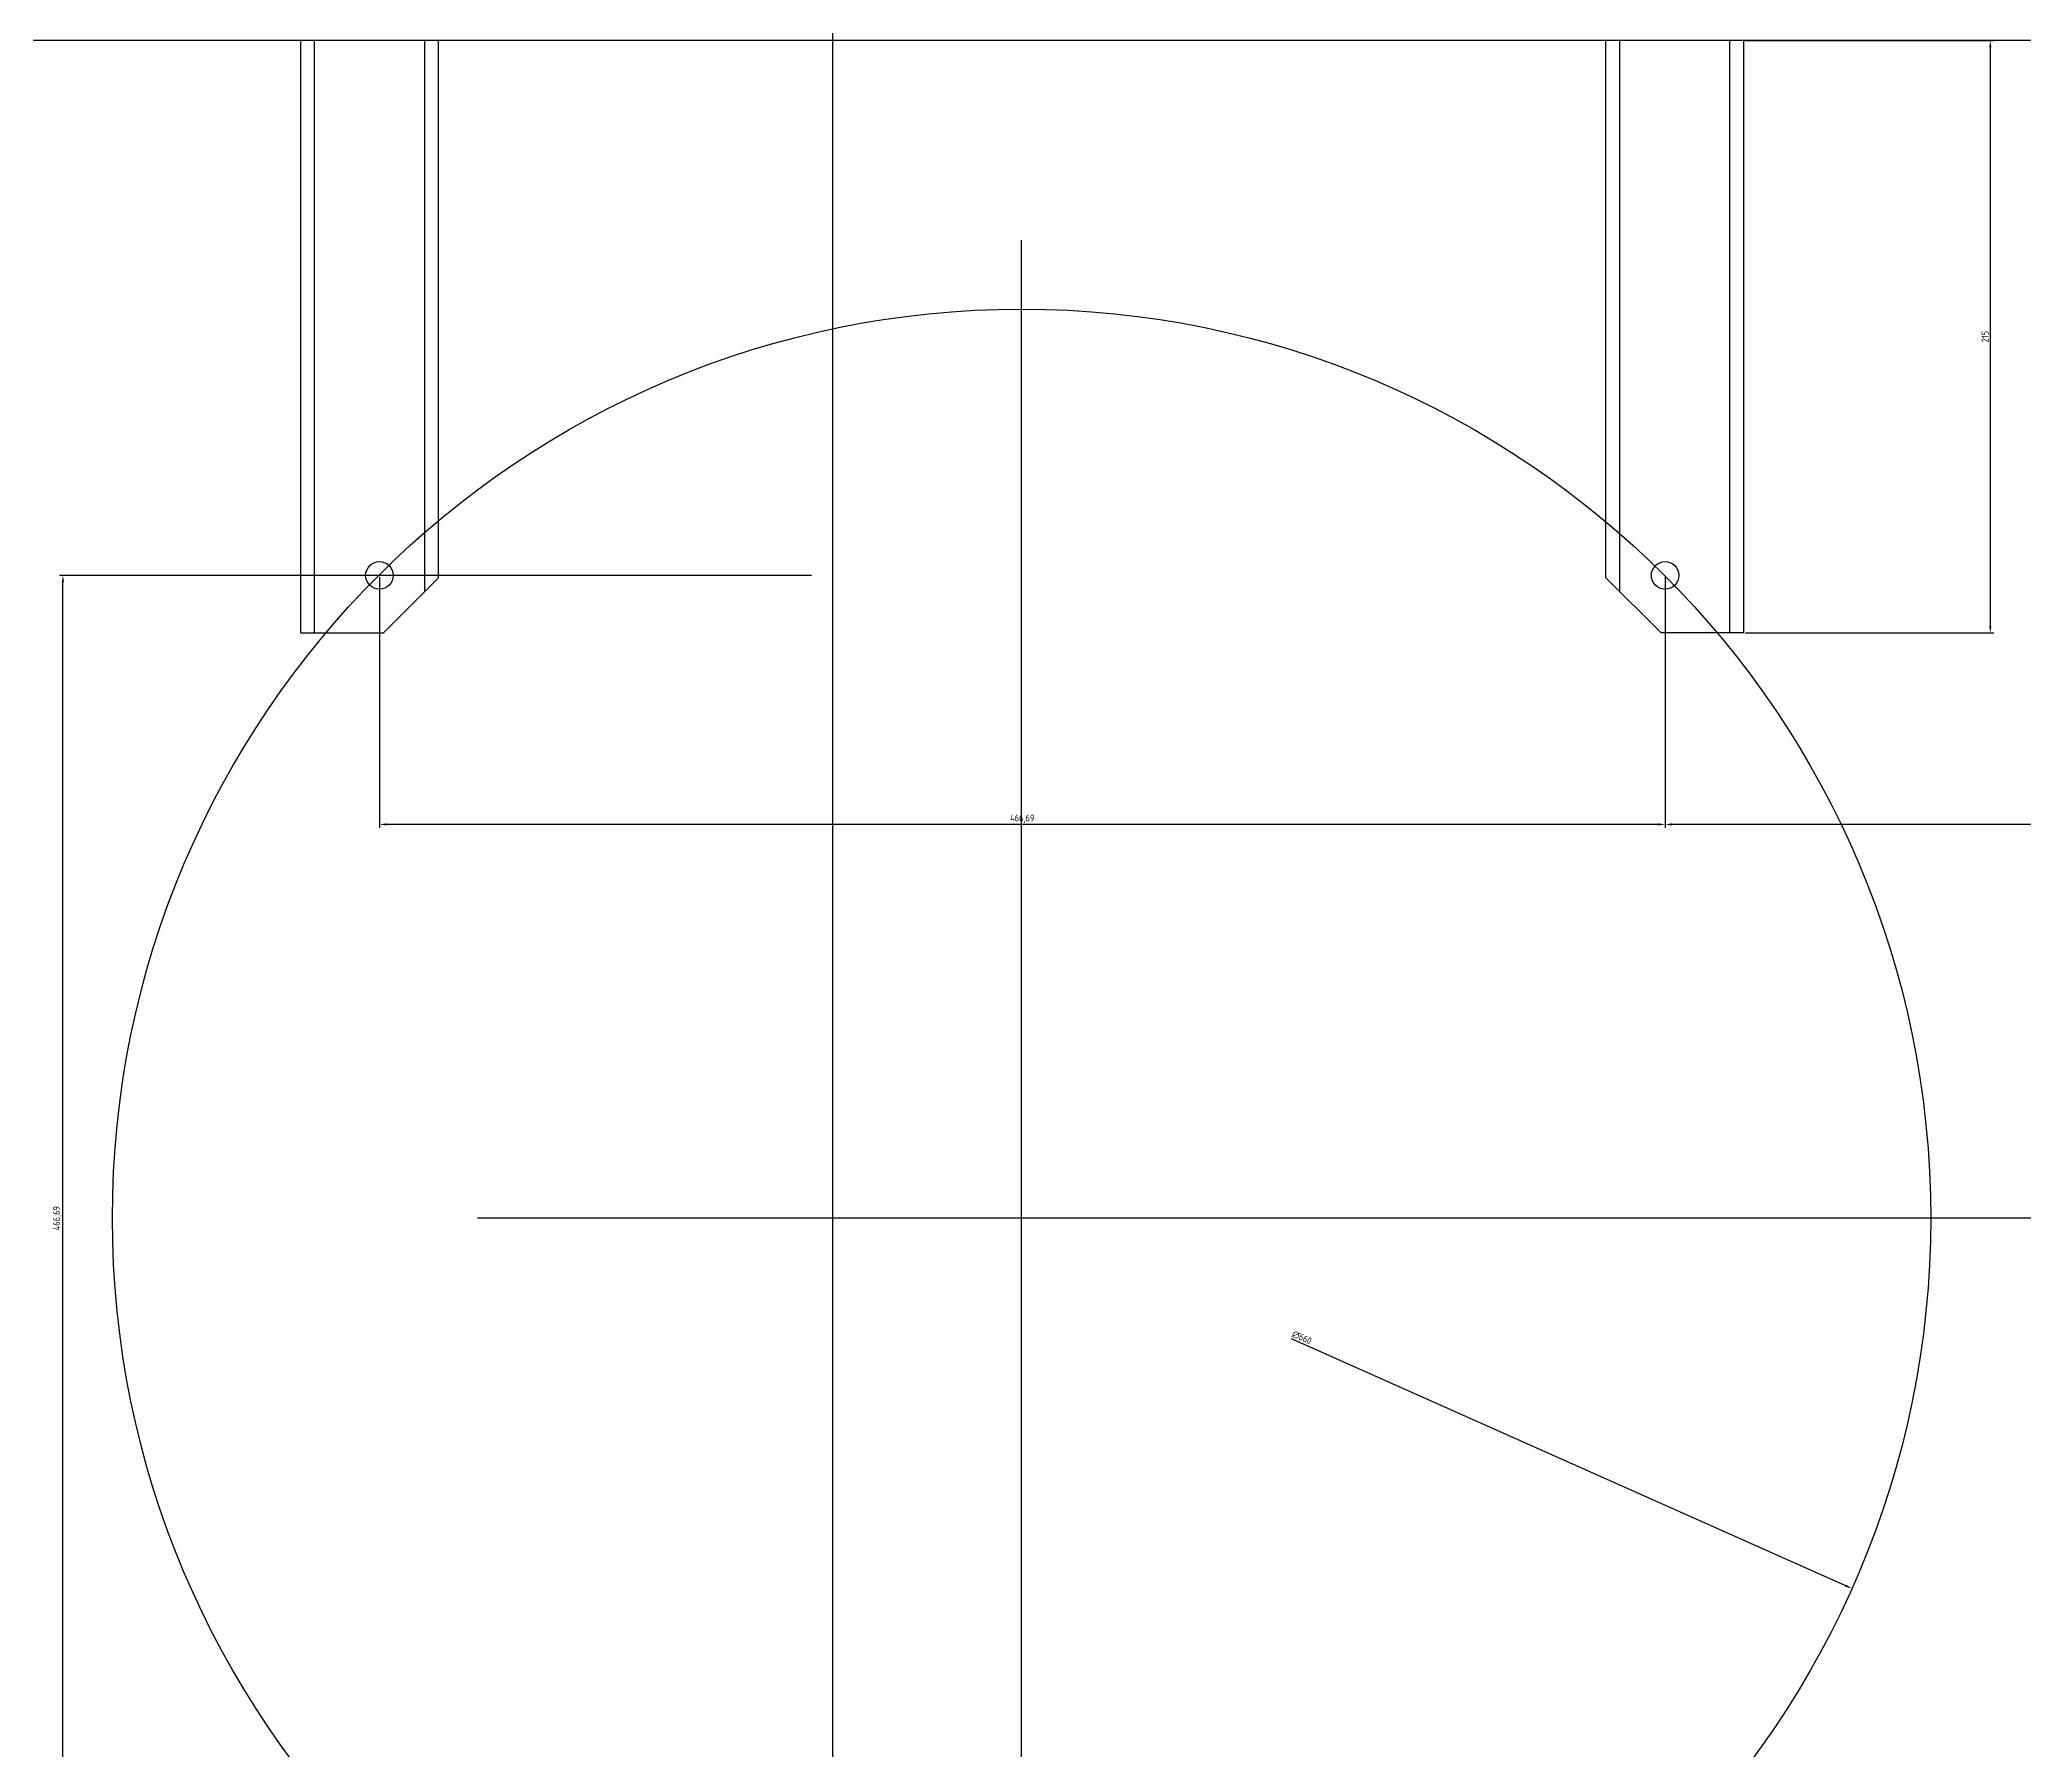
# Model space of a CAD drawing. Extents: x 758840 to 1108724, y -102573 to 143521.
# Drawn here: x 853039 to 853760, y 120070 to 120691 of the extents above; entities that cross this region are included whole.
import ezdxf

# ---------------------------------------------------------------- set-up
doc = ezdxf.new("R2010")
doc.units = 0
doc.header["$LTSCALE"] = 1000
doc.header["$MEASUREMENT"] = 0
doc.linetypes.add('$0$ARCH-DC$0$ACAD_ISO10W100', pattern=[18.5, 12, -3, 0.5, -3])
for name, color, linetype in [('GEN-DC 8', 8, 'Continuous'), ('GEN-DC 中心线', 8, 'Continuous'), ('GEN-DC 虚线', 8, 'Continuous'), ('室外柴油发电-2层', 241, 'Continuous')]:
    doc.layers.add(name, color=color, linetype=linetype)
doc.layers.add('GEN-DC 标注', color=8, linetype='Continuous', lineweight=0)
doc.styles.add('$0$ARCH-DC$0$STANDARD', font='gbenor.shx', dxfattribs={"bigfont": 'gbcbig.shx'})
doc.dimstyles.new('$0$ARCH-DC$0$ISO-25', dxfattribs={"dimtxt": 2.5, "dimasz": 2.5, "dimexe": 1.25, "dimexo": 0.625, "dimtad": 1, "dimtxsty": '$0$ARCH-DC$0$STANDARD', "dimcen": 2.5, "dimadec": 0, "dimazin": 0, "dimtfac": 1, "dimtmove": 0, "dimatfit": 3, "dimfxl": 1, "dimarcsym": 0})

# ---------------------------------------------------------------- blocks, each defined once
blk = doc.blocks.new('*D514')
at = {"layer": 'Defpoints', "color": 0, "transparency": 16777216}
for p in [(8429152.613688882, -3629760.058323639), (8429425.022368517, -3629760.058323639), (8429425.02293091, -3630226.748799222)]:
    blk.add_point(p, dxfattribs=at)
at = {"layer": 'GEN-DC 标注', "color": 0, "lineweight": -2, "transparency": 16777216}
for p, q in [((8429424.397368519, -3629760.058323639), (8429151.363688884, -3629760.058323639)), ((8429152.613688884, -3630224.248799223), (8429152.613688884, -3629762.558323639)), ((8429424.397930913, -3630226.748799223), (8429151.363688884, -3630226.748799223))]:
    blk.add_line(p, q, dxfattribs=at)
at = {"layer": 'GEN-DC 标注', "color": 0, "transparency": 16777216}
for points in [[(8429152.197022218, -3629762.558323639), (8429153.03035555, -3629762.558323639), (8429152.613688884, -3629760.058323639)], [(8429152.197022218, -3630224.248799223), (8429153.03035555, -3630224.248799223), (8429152.613688884, -3630226.748799223)]]:
    blk.add_solid(points, dxfattribs=at)
at = {"layer": 'GEN-DC 标注', "color": 0, "transparency": 16777216, "insert": (8429150.582438882, -3629993.40356143), "char_height": 2.5, "attachment_point": 5, "rotation": 89.99999999999999, "style": '$0$ARCH-DC$0$STANDARD'}
blk.add_mtext('466,69', dxfattribs=at)
blk = doc.blocks.new('*D535')
at = {"layer": 'Defpoints', "color": 0, "transparency": 16777216}
for p in [(8429199.231774567, -3629858.97818629), (8429801.991489608, -3630127.828936569)]:
    blk.add_point(p, dxfattribs=at)
at = {"layer": 'GEN-DC 标注', "color": 0, "lineweight": -2, "transparency": 16777216}
blk.add_line((8429598.438402884, -3630037.037533758), (8429799.708308868, -3630126.810562516), dxfattribs=at)
at = {"layer": 'GEN-DC 标注', "color": 0, "transparency": 16777216}
blk.add_solid([(8429799.878037877, -3630126.430032392), (8429799.538579859, -3630127.191092639), (8429801.991489608, -3630127.82893657)], dxfattribs=at)
at = {"layer": 'GEN-DC 标注', "color": 0, "transparency": 16777216, "insert": (8429602.342306014, -3630036.72574664), "char_height": 2.5, "attachment_point": 5, "rotation": 335.9615494397927, "style": '$0$ARCH-DC$0$STANDARD'}
blk.add_mtext('∅660', dxfattribs=at)
blk = doc.blocks.new('*D539')
at = {"layer": 'Defpoints', "color": 0, "transparency": 16777216}
for p in [(8429734.212745113, -3629760.058323639), (8430387.26639433, -3629760.058323639), (8429734.212745113, -3629850.465031731)]:
    blk.add_point(p, dxfattribs=at)
at = {"layer": 'GEN-DC 标注', "color": 0, "lineweight": -2, "transparency": 16777216}
for p, q in [((8429734.212745113, -3629760.683323639), (8429734.212745113, -3629851.715031732)), ((8430387.26639433, -3629760.683323639), (8430387.26639433, -3629851.715031732)), ((8430384.76639433, -3629850.465031732), (8429736.712745113, -3629850.465031732))]:
    blk.add_line(p, q, dxfattribs=at)
at = {"layer": 'GEN-DC 标注', "color": 0, "transparency": 16777216}
for points in [[(8429736.712745113, -3629850.048365065), (8429736.712745113, -3629850.881698398), (8429734.212745113, -3629850.465031732)], [(8430384.76639433, -3629850.048365065), (8430384.76639433, -3629850.881698398), (8430387.26639433, -3629850.465031732)]]:
    blk.add_solid(points, dxfattribs=at)
at = {"layer": 'GEN-DC 标注', "color": 0, "transparency": 16777216, "insert": (8430060.739569722, -3629848.433781732), "char_height": 2.5, "attachment_point": 5, "style": '$0$ARCH-DC$0$STANDARD'}
blk.add_mtext('653,05', dxfattribs=at)
blk = doc.blocks.new('*D540')
at = {"layer": 'Defpoints', "color": 0, "transparency": 16777216}
for p in [(8429267.52226953, -3629760.058323639), (8429734.212745113, -3629760.058323639), (8429267.52226953, -3629850.465031731)]:
    blk.add_point(p, dxfattribs=at)
at = {"layer": 'GEN-DC 标注', "color": 0, "lineweight": -2, "transparency": 16777216}
for p, q in [((8429267.52226953, -3629760.683323639), (8429267.52226953, -3629851.715031732)), ((8429734.212745113, -3629760.683323639), (8429734.212745113, -3629851.715031732)), ((8429731.712745113, -3629850.465031732), (8429270.02226953, -3629850.465031732))]:
    blk.add_line(p, q, dxfattribs=at)
at = {"layer": 'GEN-DC 标注', "color": 0, "transparency": 16777216}
for points in [[(8429270.02226953, -3629850.048365065), (8429270.02226953, -3629850.881698398), (8429267.52226953, -3629850.465031732)], [(8429731.712745113, -3629850.048365065), (8429731.712745113, -3629850.881698398), (8429734.212745113, -3629850.465031732)]]:
    blk.add_solid(points, dxfattribs=at)
at = {"layer": 'GEN-DC 标注', "color": 0, "transparency": 16777216, "insert": (8429500.867507322, -3629848.433781732), "char_height": 2.5, "attachment_point": 5, "style": '$0$ARCH-DC$0$STANDARD'}
blk.add_mtext('466,69', dxfattribs=at)
blk = doc.blocks.new('*D545')
at = {"color": 0, "lineweight": -2, "transparency": 16777216}
for p, q in [((8429763.37327902, -3629565.903561431), (8429853.509453839, -3629565.903561431)), ((8429852.259453839, -3629568.403561431), (8429852.259453839, -3629778.403561443)), ((8429763.37327902, -3629780.903561443), (8429853.509453839, -3629780.903561443))]:
    blk.add_line(p, q, dxfattribs=at)
at = {"color": 0, "transparency": 16777216}
for points in [[(8429851.842787173, -3629568.403561431), (8429852.676120505, -3629568.403561431), (8429852.259453839, -3629565.903561431)], [(8429851.842787173, -3629778.403561443), (8429852.676120505, -3629778.403561443), (8429852.259453839, -3629780.903561443)]]:
    blk.add_solid(points, dxfattribs=at)
at = {"layer": 'Defpoints', "color": 0, "transparency": 16777216}
for p in [(8429762.748279018, -3629565.90356143), (8429762.748279018, -3629780.903561442), (8429852.259453837, -3629780.903561442)]:
    blk.add_point(p, dxfattribs=at)
at = {"color": 0, "transparency": 16777216, "insert": (8429850.384453837, -3629673.403561436), "char_height": 2.5, "attachment_point": 5, "rotation": 89.99999999999999, "style": '$0$ARCH-DC$0$STANDARD'}
blk.add_mtext('215', dxfattribs=at)
blk = doc.blocks.new('柴发假负载')
at = {"lineweight": 30}
for p, q in [((8429238.986735623, -3629780.90356143), (8429238.986735623, -3629565.90356143)), ((8429243.986735623, -3629780.90356143), (8429243.986735623, -3629565.90356143)), ((8429283.986735623, -3629765.903561442), (8429283.986735623, -3629565.90356143)), ((8429283.986735623, -3629765.903561442), (8429283.986735623, -3629565.90356143)), ((8429288.986735623, -3629760.903561442), (8429288.986735623, -3629565.90356143)), ((8429712.748279018, -3629760.903561442), (8429712.748279018, -3629565.90356143)), ((8429717.748279018, -3629765.903561442), (8429717.748279018, -3629565.90356143)), ((8429717.748279018, -3629765.903561442), (8429717.748279018, -3629565.90356143)), ((8429757.748279018, -3629780.90356143), (8429757.748279018, -3629565.90356143)), ((8429762.748279018, -3629780.90356143), (8429762.748279018, -3629565.90356143)), ((8429268.986735623, -3629780.903561442), (8429288.986735623, -3629760.903561442)), ((8429732.748279018, -3629780.903561442), (8429712.748279018, -3629760.903561442)), ((8429238.986735623, -3629780.903561442), (8429268.986735623, -3629780.903561442)), ((8429762.748279018, -3629780.903561442), (8429732.748279018, -3629780.903561442))]:
    blk.add_line(p, q, dxfattribs=at)
blk.add_lwpolyline([(8432270.611632105, -3629565.90356143), (8428970.611632057, -3629565.90356143), (8428970.611632057, -3629505.90356143), (8432270.611632105, -3629505.90356143)], close=True)
for centre in [(8429267.52226953, -3629760.058323639), (8429734.212745113, -3629760.058323639)]:
    blk.add_circle(centre, 5)
at = {"layer": 'GEN-DC 8', "color": 4, "linetype": '$0$ARCH-DC$0$ACAD_ISO10W100', "ltscale": 20}
blk.add_line((8429432.12155286, -3630915.647873759), (8429432.12155286, -3627229.715036557), dxfattribs=at)
at = {"layer": 'GEN-DC 中心线'}
for p, q in [((8429500.611632088, -3630348.40356143), (8429500.611632088, -3629638.40356143)), ((8430013.111731075, -3629993.40356143), (8429303.111731075, -3629993.40356143)), ((8430890.611632025, -3629993.40356143), (8429815.111631978, -3629993.40356143))]:
    blk.add_line(p, q, dxfattribs=at)
blk.add_circle((8429500.611632088, -3629993.40356143), 330, dxfattribs=at)
at = {"layer": 'GEN-DC 虚线'}
blk.add_lwpolyline([(8432270.61163208, -3629565.90356143), (8428970.61163208, -3629565.90356143), (8428970.611632105, -3629505.90356143), (8432270.611632105, -3629505.90356143)], close=True, dxfattribs=at)
dim = blk.add_linear_dim(base=(8429852.259453837, -3629780.903561442), p1=(8429762.748279018, -3629565.90356143), p2=(8429762.748279018, -3629780.903561442), angle=90, dimstyle='$0$ARCH-DC$0$ISO-25')
dim.commit()
dim.dimension.update_dxf_attribs({"geometry": '*D545', "text_midpoint": (8429850.384453837, -3629673.403561435)})
at = {"layer": 'GEN-DC 标注'}
for base, p1, p2, angle, picture, middle in [((8429152.613688882, -3629760.058323639), (8429425.02293091, -3630226.748799222), (8429425.022368517, -3629760.058323639), 270, '*D514', (8429150.582438882, -3629993.403561429)), ((8429267.52226953, -3629850.465031731), (8429734.212745113, -3629760.058323639), (8429267.52226953, -3629760.058323639), 180, '*D540', (8429500.867507322, -3629848.433781731)), ((8429734.212745113, -3629850.465031731), (8430387.26639433, -3629760.058323639), (8429734.212745113, -3629760.058323639), 180, '*D539', (8430060.739569722, -3629848.433781731))]:
    dim = blk.add_linear_dim(base=base, p1=p1, p2=p2, angle=angle, dimstyle='$0$ARCH-DC$0$ISO-25', dxfattribs=at)
    dim.commit()
    dim.dimension.update_dxf_attribs({"geometry": picture, "text_midpoint": middle})
dim = blk.add_diameter_dim_2p(p1=(8429199.231774567, -3629858.97818629), p2=(8429801.991489608, -3630127.828936569), dimstyle='$0$ARCH-DC$0$ISO-25', dxfattribs=at)
dim.commit()
dim.dimension.update_dxf_attribs({"geometry": '*D535', "text_midpoint": (8429601.578525474, -3630038.438132194), "dimtype": 131, "insert": (0, -4.656612873077393e-10)})

msp = doc.modelspace()

# ---------------------------------------------------------------- block references
at = {"layer": '室外柴油发电-2层'}
msp.add_blockref('柴发假负载', (-7576104.996196104, 3750256.889380166), dxfattribs=at)

doc.saveas('drawing.dxf')
